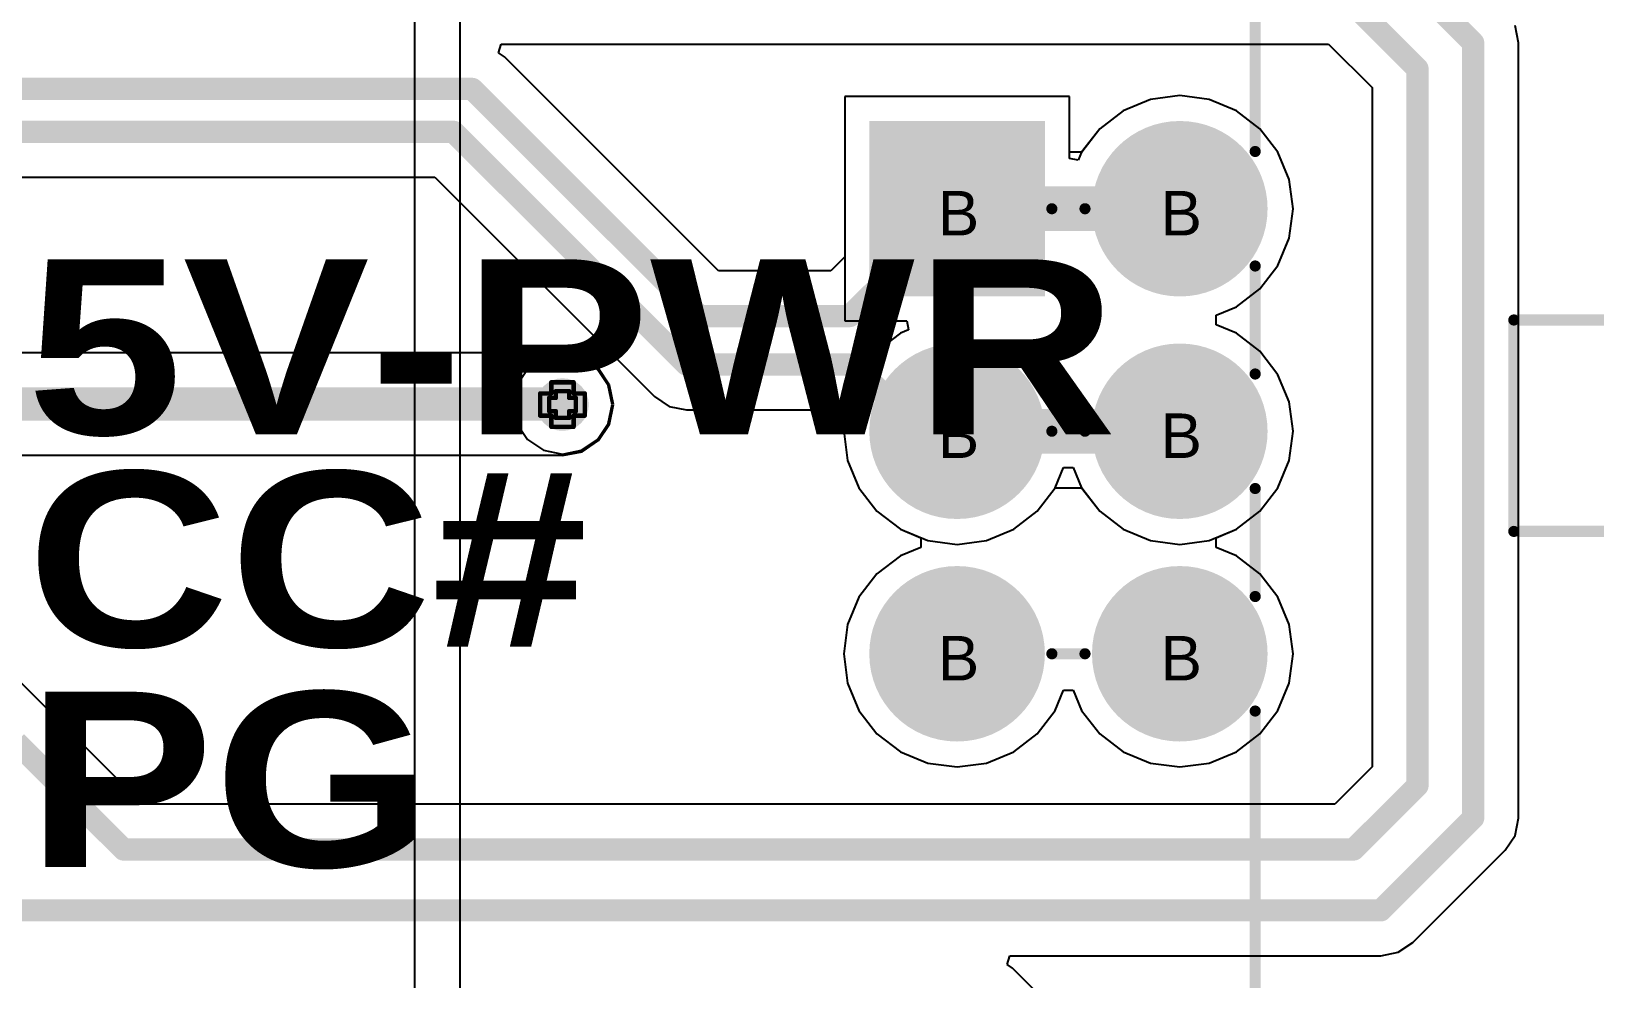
# Model space of a CAD drawing. Header units: inches. Extents: x 0 to 198, y 0 to 199.
# Drawn here: x 5.48 to 6.183, y 1.92 to 2.346 of the extents above; entities that cross this region are included whole.
import ezdxf

# ---------------------------------------------------------------- set-up
doc = ezdxf.new("R2010")
doc.units = ezdxf.units.IN
doc.header["$MEASUREMENT"] = 0
for name, color, linetype in [('Bottom Layer', 5, 'Continuous'), ('Bottom Solder', 6, 'Continuous'), ('Drill Drawing', 1, 'Continuous'), ('Layer 1', 16, 'Continuous'), ('Layer 2', 76, 'Continuous'), ('Multi-Layer', 9, 'Continuous'), ('Pad Holes', 156, 'Continuous'), ('Top Layer', 1, 'Continuous'), ('Top Overlay', 2, 'Continuous'), ('Top Solder', 216, 'Continuous'), ('Via Holes', 16, 'Continuous')]:
    doc.layers.add(name, color=color, linetype=linetype)
doc.styles.add('Arial', font='', dxfattribs={"height": 0.2})
doc.styles.add('Arial Black_Bold', font='', dxfattribs={"height": 0.2})
doc.styles.get('Arial').set_extended_font_data('Arial')
doc.styles.get('Arial Black_Bold').set_extended_font_data('Arial Black', bold=True)

# ---------------------------------------------------------------- blocks, each defined once
blk = doc.blocks.new('XDFH_0259_2_3P_230')
at = {"layer": 'Bottom Layer'}
h = blk.add_hatch(color=5, dxfattribs=at)
edge = h.paths.add_edge_path()
edge.add_arc((-0.1, 0.05), 0.03543, 0, 360)
h = blk.add_hatch(color=5, dxfattribs=at)
edge = h.paths.add_edge_path()
edge.add_arc((0, 0.05), 0.03543, 0, 360)
h = blk.add_hatch(color=5, dxfattribs=at)
edge = h.paths.add_edge_path()
edge.add_arc((0.1, 0.05), 0.03543, 0, 360)
blk.add_hatch(color=5, dxfattribs=at).paths.add_polyline_path([(-0.13543, -0.01457), (-0.06457, -0.01457), (-0.06457, -0.08543), (-0.13543, -0.08543)])
h = blk.add_hatch(color=5, dxfattribs=at)
edge = h.paths.add_edge_path()
edge.add_arc((0, -0.05), 0.03543, 0, 360)
h = blk.add_hatch(color=5, dxfattribs=at)
edge = h.paths.add_edge_path()
edge.add_arc((0.1, -0.05), 0.03543, 0, 360)
at = {"layer": 'Bottom Solder'}
h = blk.add_hatch(color=6, dxfattribs=at)
edge = h.paths.add_edge_path()
edge.add_arc((-0.1, 0.05), 0.03943, 0, 360)
h = blk.add_hatch(color=6, dxfattribs=at)
edge = h.paths.add_edge_path()
edge.add_arc((0, 0.05), 0.03943, 0, 360)
h = blk.add_hatch(color=6, dxfattribs=at)
edge = h.paths.add_edge_path()
edge.add_arc((0.1, 0.05), 0.03943, 0, 360)
blk.add_hatch(color=6, dxfattribs=at).paths.add_polyline_path([(-0.13943, -0.01057), (-0.06057, -0.01057), (-0.06057, -0.08943), (-0.13943, -0.08943)])
h = blk.add_hatch(color=6, dxfattribs=at)
edge = h.paths.add_edge_path()
edge.add_arc((0, -0.05), 0.03943, 0, 360)
h = blk.add_hatch(color=6, dxfattribs=at)
edge = h.paths.add_edge_path()
edge.add_arc((0.1, -0.05), 0.03943, 0, 360)
at = {"layer": 'Layer 1'}
h = blk.add_hatch(color=16, dxfattribs=at)
edge = h.paths.add_edge_path()
edge.add_arc((-0.1, 0.05), 0.03543, 0, 360)
h = blk.add_hatch(color=16, dxfattribs=at)
edge = h.paths.add_edge_path()
edge.add_arc((0, 0.05), 0.03543, 0, 360)
h = blk.add_hatch(color=16, dxfattribs=at)
edge = h.paths.add_edge_path()
edge.add_arc((0.1, 0.05), 0.03543, 0, 360)
blk.add_hatch(color=16, dxfattribs=at).paths.add_polyline_path([(-0.13543, -0.01457), (-0.06457, -0.01457), (-0.06457, -0.08543), (-0.13543, -0.08543)])
h = blk.add_hatch(color=16, dxfattribs=at)
edge = h.paths.add_edge_path()
edge.add_arc((0, -0.05), 0.03543, 0, 360)
h = blk.add_hatch(color=16, dxfattribs=at)
edge = h.paths.add_edge_path()
edge.add_arc((0.1, -0.05), 0.03543, 0, 360)
at = {"layer": 'Layer 2'}
h = blk.add_hatch(color=76, dxfattribs=at)
edge = h.paths.add_edge_path()
edge.add_arc((-0.1, 0.05), 0.03543, 0, 360)
h = blk.add_hatch(color=76, dxfattribs=at)
edge = h.paths.add_edge_path()
edge.add_arc((0, 0.05), 0.03543, 0, 360)
h = blk.add_hatch(color=76, dxfattribs=at)
edge = h.paths.add_edge_path()
edge.add_arc((0.1, 0.05), 0.03543, 0, 360)
blk.add_hatch(color=76, dxfattribs=at).paths.add_polyline_path([(-0.13543, -0.01457), (-0.06457, -0.01457), (-0.06457, -0.08543), (-0.13543, -0.08543)])
h = blk.add_hatch(color=76, dxfattribs=at)
edge = h.paths.add_edge_path()
edge.add_arc((0, -0.05), 0.03543, 0, 360)
h = blk.add_hatch(color=76, dxfattribs=at)
edge = h.paths.add_edge_path()
edge.add_arc((0.1, -0.05), 0.03543, 0, 360)
at = {"layer": 'Multi-Layer'}
h = blk.add_hatch(color=9, dxfattribs=at)
edge = h.paths.add_edge_path()
edge.add_arc((-0.1, 0.05), 0.03543, 0, 360)
h = blk.add_hatch(color=9, dxfattribs=at)
edge = h.paths.add_edge_path()
edge.add_arc((0, 0.05), 0.03543, 0, 360)
h = blk.add_hatch(color=9, dxfattribs=at)
edge = h.paths.add_edge_path()
edge.add_arc((0.1, 0.05), 0.03543, 0, 360)
blk.add_hatch(color=9, dxfattribs=at).paths.add_polyline_path([(-0.13543, -0.01457), (-0.06457, -0.01457), (-0.06457, -0.08543), (-0.13543, -0.08543)])
h = blk.add_hatch(color=9, dxfattribs=at)
edge = h.paths.add_edge_path()
edge.add_arc((0, -0.05), 0.03543, 0, 360)
h = blk.add_hatch(color=9, dxfattribs=at)
edge = h.paths.add_edge_path()
edge.add_arc((0.1, -0.05), 0.03543, 0, 360)
at = {"layer": 'Pad Holes'}
h = blk.add_hatch(color=7, dxfattribs=at)
edge = h.paths.add_edge_path()
edge.add_arc((-0.1, 0.05), 0.02165, 0, 360)
h = blk.add_hatch(color=7, dxfattribs=at)
edge = h.paths.add_edge_path()
edge.add_arc((0, 0.05), 0.02165, 0, 360)
h = blk.add_hatch(color=7, dxfattribs=at)
edge = h.paths.add_edge_path()
edge.add_arc((0.1, 0.05), 0.02165, 0, 360)
h = blk.add_hatch(color=7, dxfattribs=at)
edge = h.paths.add_edge_path()
edge.add_arc((-0.1, -0.05), 0.02165, 0, 360)
h = blk.add_hatch(color=7, dxfattribs=at)
edge = h.paths.add_edge_path()
edge.add_arc((0, -0.05), 0.02165, 0, 360)
h = blk.add_hatch(color=7, dxfattribs=at)
edge = h.paths.add_edge_path()
edge.add_arc((0.1, -0.05), 0.02165, 0, 360)
at = {"layer": 'Top Layer'}
h = blk.add_hatch(color=1, dxfattribs=at)
edge = h.paths.add_edge_path()
edge.add_arc((-0.1, 0.05), 0.03543, 0, 360)
h = blk.add_hatch(color=1, dxfattribs=at)
edge = h.paths.add_edge_path()
edge.add_arc((0, 0.05), 0.03543, 0, 360)
h = blk.add_hatch(color=1, dxfattribs=at)
edge = h.paths.add_edge_path()
edge.add_arc((0.1, 0.05), 0.03543, 0, 360)
blk.add_hatch(color=1, dxfattribs=at).paths.add_polyline_path([(-0.13543, -0.01457), (-0.06457, -0.01457), (-0.06457, -0.08543), (-0.13543, -0.08543)])
h = blk.add_hatch(color=1, dxfattribs=at)
edge = h.paths.add_edge_path()
edge.add_arc((0, -0.05), 0.03543, 0, 360)
h = blk.add_hatch(color=1, dxfattribs=at)
edge = h.paths.add_edge_path()
edge.add_arc((0.1, -0.05), 0.03543, 0, 360)
at = {"layer": 'Top Solder'}
h = blk.add_hatch(color=216, dxfattribs=at)
edge = h.paths.add_edge_path()
edge.add_arc((-0.1, 0.05), 0.03943, 0, 360)
h = blk.add_hatch(color=216, dxfattribs=at)
edge = h.paths.add_edge_path()
edge.add_arc((0, 0.05), 0.03943, 0, 360)
h = blk.add_hatch(color=216, dxfattribs=at)
edge = h.paths.add_edge_path()
edge.add_arc((0.1, 0.05), 0.03943, 0, 360)
blk.add_hatch(color=216, dxfattribs=at).paths.add_polyline_path([(-0.13943, -0.01057), (-0.06057, -0.01057), (-0.06057, -0.08943), (-0.13943, -0.08943)])
h = blk.add_hatch(color=216, dxfattribs=at)
edge = h.paths.add_edge_path()
edge.add_arc((0, -0.05), 0.03943, 0, 360)
h = blk.add_hatch(color=216, dxfattribs=at)
edge = h.paths.add_edge_path()
edge.add_arc((0.1, -0.05), 0.03943, 0, 360)
at = {"layer": 'Top Overlay'}
for p, q in [((-0.1, 0.375), (-0.12, 0.415)), ((-0.12, 0.415), (-0.08, 0.415)), ((-0.08, 0.415), (-0.1, 0.375)), ((-0.1, 0.375), (-0.1, 0.375))]:
    blk.add_line(p, q, dxfattribs=at)
for points in [[(0.3, 0.43031, 0.005, 0.005, 0), (-0.3, 0.43031, 0.005, 0.005, 0)], [(-0.3, 0.08386, 0.005, 0.005, 0), (-0.3, 0.43031, 0.005, 0.005, 0)], [(0.045, 0.43, 0.005, 0.005, 0), (-0.05, 0.43, 0.005, 0.005, 0)], [(-0.05, 0.2, 0.005, 0.005, 0), (-0.05, 0.43, 0.005, 0.005, 0)], [(0.045, 0.2, 0.005, 0.005, 0), (0.045, 0.43, 0.005, 0.005, 0)], [(0.30001, 0.08279, 0.005, 0.005, 0), (0.30001, 0.43031, 0.005, 0.005, 0)], [(0.045, 0.2, 0.005, 0.005, 0), (-0.05, 0.2, 0.005, 0.005, 0)], [(-0.12573, 0.08386, 0.005, 0.005, 0), (-0.3, 0.08386, 0.005, 0.005, 0)], [(-0.02573, 0.08386, 0.005, 0.005, 0), (-0.07427, 0.08386, 0.005, 0.005, 0)], [(0.07427, 0.08386, 0.005, 0.005, 0), (0.02573, 0.08386, 0.005, 0.005, 0)], [(0.30001, 0.08386, 0.005, 0.005, 0), (0.12573, 0.08386, 0.005, 0.005, 0)], [(-0.1, -0.00744, 0.005, 0.005, 0), (-0.1, 0.00744, 0.005, 0.005, 0)], [(0, -0.00744, 0.005, 0.005, 0), (0, 0.00744, 0.005, 0.005, 0)], [(0.1, -0.00744, 0.005, 0.005, 0), (0.1, 0.00744, 0.005, 0.005, 0)]]:
    blk.add_lwpolyline(points, format="xyseb", dxfattribs=at)
for points in [[(-0.30125, 0.43031, 0.0025, 0.0025, 1), (-0.29875, 0.43031, 0.0025, 0.0025, 1)], [(-0.30125, 0.43031, 0.0025, 0.0025, 1), (-0.29875, 0.43031, 0.0025, 0.0025, 1)], [(-0.05125, 0.43, 0.0025, 0.0025, 1), (-0.04875, 0.43, 0.0025, 0.0025, 1)], [(-0.05125, 0.43, 0.0025, 0.0025, 1), (-0.04875, 0.43, 0.0025, 0.0025, 1)], [(0.04375, 0.43, 0.0025, 0.0025, 1), (0.04625, 0.43, 0.0025, 0.0025, 1)], [(0.04375, 0.43, 0.0025, 0.0025, 1), (0.04625, 0.43, 0.0025, 0.0025, 1)], [(0.29875, 0.43031, 0.0025, 0.0025, 1), (0.30125, 0.43031, 0.0025, 0.0025, 1)], [(0.29876, 0.43031, 0.0025, 0.0025, 1), (0.30126, 0.43031, 0.0025, 0.0025, 1)], [(-0.05125, 0.2, 0.0025, 0.0025, 1), (-0.04875, 0.2, 0.0025, 0.0025, 1)], [(-0.05125, 0.2, 0.0025, 0.0025, 1), (-0.04875, 0.2, 0.0025, 0.0025, 1)], [(0.04375, 0.2, 0.0025, 0.0025, 1), (0.04625, 0.2, 0.0025, 0.0025, 1)], [(0.04375, 0.2, 0.0025, 0.0025, 1), (0.04625, 0.2, 0.0025, 0.0025, 1)], [(-0.30125, 0.08386, 0.0025, 0.0025, 1), (-0.29875, 0.08386, 0.0025, 0.0025, 1)], [(-0.30125, 0.08386, 0.0025, 0.0025, 1), (-0.29875, 0.08386, 0.0025, 0.0025, 1)], [(-0.12698, 0.08386, 0.0025, 0.0025, 1), (-0.12448, 0.08386, 0.0025, 0.0025, 1)], [(-0.07552, 0.08386, 0.0025, 0.0025, 1), (-0.07302, 0.08386, 0.0025, 0.0025, 1)], [(-0.02698, 0.08386, 0.0025, 0.0025, 1), (-0.02448, 0.08386, 0.0025, 0.0025, 1)], [(0.02448, 0.08386, 0.0025, 0.0025, 1), (0.02698, 0.08386, 0.0025, 0.0025, 1)], [(0.07302, 0.08386, 0.0025, 0.0025, 1), (0.07552, 0.08386, 0.0025, 0.0025, 1)], [(0.12448, 0.08386, 0.0025, 0.0025, 1), (0.12698, 0.08386, 0.0025, 0.0025, 1)], [(0.29876, 0.08386, 0.0025, 0.0025, 1), (0.30126, 0.08386, 0.0025, 0.0025, 1)], [(0.29876, 0.08279, 0.0025, 0.0025, 1), (0.30126, 0.08279, 0.0025, 0.0025, 1)], [(-0.10125, 0.00744, 0.0025, 0.0025, 1), (-0.09875, 0.00744, 0.0025, 0.0025, 1)], [(-0.00125, 0.00744, 0.0025, 0.0025, 1), (0.00125, 0.00744, 0.0025, 0.0025, 1)], [(0.09875, 0.00744, 0.0025, 0.0025, 1), (0.10125, 0.00744, 0.0025, 0.0025, 1)], [(-0.10125, -0.00744, 0.0025, 0.0025, 1), (-0.09875, -0.00744, 0.0025, 0.0025, 1)], [(-0.00125, -0.00744, 0.0025, 0.0025, 1), (0.00125, -0.00744, 0.0025, 0.0025, 1)], [(0.09875, -0.00744, 0.0025, 0.0025, 1), (0.10125, -0.00744, 0.0025, 0.0025, 1)]]:
    blk.add_lwpolyline(points, format="xyseb", close=True, dxfattribs=at)

msp = doc.modelspace()

# ---------------------------------------------------------------- hatches: boundary and pattern name
at = {"layer": 'Bottom Layer'}
h = msp.add_hatch(color=5, dxfattribs=at)
edge = h.paths.add_edge_path()
edge.add_arc((5.719, 2.178), 0.01181, 0, 360)
at = {"layer": 'Layer 1'}
h = msp.add_hatch(color=16, dxfattribs=at)
edge = h.paths.add_edge_path()
edge.add_arc((5.719, 2.178), 0.01181, 0, 360)
at = {"layer": 'Layer 2'}
h = msp.add_hatch(color=76, dxfattribs=at)
edge = h.paths.add_edge_path()
edge.add_arc((5.719, 2.178), 0.01181, 0, 360)
at = {"layer": 'Top Layer'}
h = msp.add_hatch(color=1, dxfattribs=at)
edge = h.paths.add_edge_path()
edge.add_arc((5.719, 2.178), 0.01181, 0, 360)
at = {"layer": 'Via Holes'}
h = msp.add_hatch(color=7, dxfattribs=at)
edge = h.paths.add_edge_path()
edge.add_arc((5.719, 2.178), 0.00591, 0, 360)

# ---------------------------------------------------------------- linework, layer by layer
at = {"layer": 'Bottom Layer'}
for p, q in [((5.99619, 2.31687), (5.98302, 2.31513)), ((6.00935, 2.31513), (5.99619, 2.31687)), ((5.94662, 2.31643), (5.84575, 2.31643)), ((5.84575, 2.31643), (5.84575, 2.21556)), ((5.94662, 2.29149), (5.94662, 2.31643)), ((5.97075, 2.31005), (5.96022, 2.30197)), ((5.98302, 2.31513), (5.97075, 2.31005)), ((6.02162, 2.31005), (6.00935, 2.31513)), ((6.03215, 2.30197), (6.02162, 2.31005)), ((5.96022, 2.30197), (5.95218, 2.29149)), ((6.04024, 2.29143), (6.03215, 2.30197)), ((5.95218, 2.29149), (5.94662, 2.29149)), ((6.04532, 2.27916), (6.04024, 2.29143)), ((6.04705, 2.266), (6.04532, 2.27916)), ((6.04532, 2.25283), (6.04705, 2.266)), ((6.04024, 2.24056), (6.04532, 2.25283)), ((6.03215, 2.23003), (6.04024, 2.24056)), ((6.02162, 2.22194), (6.03215, 2.23003)), ((6.01249, 2.21816), (6.02162, 2.22194)), ((5.84575, 2.21556), (5.87361, 2.21556)), ((5.87441, 2.21156), (5.87075, 2.21005)), ((5.87361, 2.21556), (5.87441, 2.21156)), ((6.01249, 2.21383), (6.01249, 2.21816)), ((6.02162, 2.21005), (6.01249, 2.21383)), ((5.87075, 2.21005), (5.86022, 2.20197)), ((6.03215, 2.20197), (6.02162, 2.21005)), ((5.71875, 2.20119), (5.1826, 2.20119)), ((5.72753, 2.19944), (5.71875, 2.20119)), ((5.73497, 2.19447), (5.72753, 2.19944)), ((5.86022, 2.20197), (5.85213, 2.19143)), ((6.04024, 2.19143), (6.03215, 2.20197)), ((5.73522, 2.19422), (5.73497, 2.19447)), ((5.74019, 2.18678), (5.73522, 2.19422)), ((5.85213, 2.19143), (5.84705, 2.17916)), ((6.04532, 2.17916), (6.04024, 2.19143)), ((5.74194, 2.178), (5.74019, 2.18678)), ((5.74019, 2.16922), (5.74194, 2.178)), ((5.84705, 2.17916), (5.84532, 2.166)), ((6.04705, 2.166), (6.04532, 2.17916)), ((5.73522, 2.16178), (5.74019, 2.16922)), ((5.84532, 2.166), (5.84705, 2.15283)), ((6.04532, 2.15283), (6.04705, 2.166)), ((5.1826, 2.15531), (5.71774, 2.15531)), ((5.71774, 2.15531), (5.719, 2.15506)), ((5.719, 2.15506), (5.72778, 2.15681)), ((5.72778, 2.15681), (5.73522, 2.16178)), ((5.84705, 2.15283), (5.85213, 2.14056)), ((6.04024, 2.14056), (6.04532, 2.15283)), ((5.85213, 2.14056), (5.86022, 2.13003)), ((5.93215, 2.13003), (5.9402, 2.14051)), ((5.9402, 2.14051), (5.95218, 2.14051)), ((5.95218, 2.14051), (5.96022, 2.13003)), ((6.03215, 2.13003), (6.04024, 2.14056)), ((5.86022, 2.13003), (5.87075, 2.12194)), ((5.92162, 2.12194), (5.93215, 2.13003)), ((5.96022, 2.13003), (5.97075, 2.12194)), ((6.02162, 2.12194), (6.03215, 2.13003)), ((5.87075, 2.12194), (5.88302, 2.11686)), ((5.90935, 2.11686), (5.92162, 2.12194)), ((5.97075, 2.12194), (5.98302, 2.11686)), ((6.00935, 2.11686), (6.02162, 2.12194)), ((5.88302, 2.11686), (5.89619, 2.11513)), ((5.89619, 2.11513), (5.90935, 2.11686)), ((5.98302, 2.11686), (5.99619, 2.11513)), ((5.99619, 2.11513), (6.00935, 2.11686))]:
    msp.add_line(p, q, dxfattribs=at)
for points in [[(5.89619, 2.266, 0.02, 0.02, 0), (5.99619, 2.266, 0.02, 0.02, 0)], [(4.95535, 2.17825, 0.015, 0.015, 0), (5.71875, 2.17825, 0.015, 0.015, 0)], [(5.71875, 2.17825, 0.015, 0.015, 0), (5.719, 2.178, 0.015, 0.015, 0)], [(5.89619, 2.166, 0.02, 0.02, 0), (5.99619, 2.166, 0.02, 0.02, 0)]]:
    msp.add_lwpolyline(points, format="xyseb", dxfattribs=at)
for points in [[(5.89119, 2.266, 0.01, 0.01, 1), (5.90119, 2.266, 0.01, 0.01, 1)], [(5.99119, 2.266, 0.01, 0.01, 1), (6.00119, 2.266, 0.01, 0.01, 1)], [(5.715, 2.17825, 0.0075, 0.0075, 1), (5.7225, 2.17825, 0.0075, 0.0075, 1)], [(5.715, 2.17825, 0.0075, 0.0075, 1), (5.7225, 2.17825, 0.0075, 0.0075, 1)], [(5.71525, 2.178, 0.0075, 0.0075, 1), (5.72275, 2.178, 0.0075, 0.0075, 1)], [(5.89119, 2.166, 0.01, 0.01, 1), (5.90119, 2.166, 0.01, 0.01, 1)], [(5.99119, 2.166, 0.01, 0.01, 1), (6.00119, 2.166, 0.01, 0.01, 1)]]:
    msp.add_lwpolyline(points, format="xyseb", close=True, dxfattribs=at)
at = {"layer": 'Drill Drawing'}
for points in [[(5.709, 2.173, 0.002, 0.002, 0), (5.709, 2.183, 0.002, 0.002, 0)], [(5.709, 2.183, 0.002, 0.002, 0), (5.714, 2.183, 0.002, 0.002, 0)], [(5.714, 2.183, 0.002, 0.002, 0), (5.714, 2.188, 0.002, 0.002, 0)], [(5.714, 2.188, 0.002, 0.002, 0), (5.724, 2.188, 0.002, 0.002, 0)], [(5.716, 2.181, 0.002, 0.002, 0), (5.716, 2.184, 0.002, 0.002, 0)], [(5.716, 2.184, 0.002, 0.002, 0), (5.722, 2.184, 0.002, 0.002, 0)], [(5.722, 2.181, 0.002, 0.002, 0), (5.722, 2.184, 0.002, 0.002, 0)], [(5.724, 2.183, 0.002, 0.002, 0), (5.724, 2.188, 0.002, 0.002, 0)], [(5.724, 2.183, 0.002, 0.002, 0), (5.729, 2.183, 0.002, 0.002, 0)], [(5.729, 2.173, 0.002, 0.002, 0), (5.729, 2.183, 0.002, 0.002, 0)], [(5.713, 2.175, 0.002, 0.002, 0), (5.713, 2.181, 0.002, 0.002, 0)], [(5.713, 2.181, 0.002, 0.002, 0), (5.716, 2.181, 0.002, 0.002, 0)], [(5.722, 2.181, 0.002, 0.002, 0), (5.725, 2.181, 0.002, 0.002, 0)], [(5.725, 2.175, 0.002, 0.002, 0), (5.725, 2.181, 0.002, 0.002, 0)], [(5.709, 2.173, 0.002, 0.002, 0), (5.714, 2.173, 0.002, 0.002, 0)], [(5.713, 2.175, 0.002, 0.002, 0), (5.716, 2.175, 0.002, 0.002, 0)], [(5.714, 2.168, 0.002, 0.002, 0), (5.714, 2.173, 0.002, 0.002, 0)], [(5.716, 2.172, 0.002, 0.002, 0), (5.716, 2.175, 0.002, 0.002, 0)], [(5.716, 2.172, 0.002, 0.002, 0), (5.722, 2.172, 0.002, 0.002, 0)], [(5.722, 2.175, 0.002, 0.002, 0), (5.725, 2.175, 0.002, 0.002, 0)], [(5.722, 2.172, 0.002, 0.002, 0), (5.722, 2.175, 0.002, 0.002, 0)], [(5.724, 2.173, 0.002, 0.002, 0), (5.729, 2.173, 0.002, 0.002, 0)], [(5.724, 2.168, 0.002, 0.002, 0), (5.724, 2.173, 0.002, 0.002, 0)], [(5.714, 2.168, 0.002, 0.002, 0), (5.724, 2.168, 0.002, 0.002, 0)]]:
    msp.add_lwpolyline(points, format="xyseb", dxfattribs=at)
for points in [[(5.7085, 2.183, 0.001, 0.001, 1), (5.7095, 2.183, 0.001, 0.001, 1)], [(5.7085, 2.183, 0.001, 0.001, 1), (5.7095, 2.183, 0.001, 0.001, 1)], [(5.7135, 2.188, 0.001, 0.001, 1), (5.7145, 2.188, 0.001, 0.001, 1)], [(5.7135, 2.188, 0.001, 0.001, 1), (5.7145, 2.188, 0.001, 0.001, 1)], [(5.7135, 2.183, 0.001, 0.001, 1), (5.7145, 2.183, 0.001, 0.001, 1)], [(5.7135, 2.183, 0.001, 0.001, 1), (5.7145, 2.183, 0.001, 0.001, 1)], [(5.7155, 2.184, 0.001, 0.001, 1), (5.7165, 2.184, 0.001, 0.001, 1)], [(5.7155, 2.184, 0.001, 0.001, 1), (5.7165, 2.184, 0.001, 0.001, 1)], [(5.7215, 2.184, 0.001, 0.001, 1), (5.7225, 2.184, 0.001, 0.001, 1)], [(5.7215, 2.184, 0.001, 0.001, 1), (5.7225, 2.184, 0.001, 0.001, 1)], [(5.7235, 2.188, 0.001, 0.001, 1), (5.7245, 2.188, 0.001, 0.001, 1)], [(5.7235, 2.188, 0.001, 0.001, 1), (5.7245, 2.188, 0.001, 0.001, 1)], [(5.7235, 2.183, 0.001, 0.001, 1), (5.7245, 2.183, 0.001, 0.001, 1)], [(5.7235, 2.183, 0.001, 0.001, 1), (5.7245, 2.183, 0.001, 0.001, 1)], [(5.7285, 2.183, 0.001, 0.001, 1), (5.7295, 2.183, 0.001, 0.001, 1)], [(5.7285, 2.183, 0.001, 0.001, 1), (5.7295, 2.183, 0.001, 0.001, 1)], [(5.7125, 2.181, 0.001, 0.001, 1), (5.7135, 2.181, 0.001, 0.001, 1)], [(5.7125, 2.181, 0.001, 0.001, 1), (5.7135, 2.181, 0.001, 0.001, 1)], [(5.7155, 2.181, 0.001, 0.001, 1), (5.7165, 2.181, 0.001, 0.001, 1)], [(5.7155, 2.181, 0.001, 0.001, 1), (5.7165, 2.181, 0.001, 0.001, 1)], [(5.7215, 2.181, 0.001, 0.001, 1), (5.7225, 2.181, 0.001, 0.001, 1)], [(5.7215, 2.181, 0.001, 0.001, 1), (5.7225, 2.181, 0.001, 0.001, 1)], [(5.7245, 2.181, 0.001, 0.001, 1), (5.7255, 2.181, 0.001, 0.001, 1)], [(5.7245, 2.181, 0.001, 0.001, 1), (5.7255, 2.181, 0.001, 0.001, 1)], [(5.7085, 2.173, 0.001, 0.001, 1), (5.7095, 2.173, 0.001, 0.001, 1)], [(5.7085, 2.173, 0.001, 0.001, 1), (5.7095, 2.173, 0.001, 0.001, 1)], [(5.7125, 2.175, 0.001, 0.001, 1), (5.7135, 2.175, 0.001, 0.001, 1)], [(5.7125, 2.175, 0.001, 0.001, 1), (5.7135, 2.175, 0.001, 0.001, 1)], [(5.7135, 2.173, 0.001, 0.001, 1), (5.7145, 2.173, 0.001, 0.001, 1)], [(5.7135, 2.173, 0.001, 0.001, 1), (5.7145, 2.173, 0.001, 0.001, 1)], [(5.7155, 2.175, 0.001, 0.001, 1), (5.7165, 2.175, 0.001, 0.001, 1)], [(5.7155, 2.175, 0.001, 0.001, 1), (5.7165, 2.175, 0.001, 0.001, 1)], [(5.7155, 2.172, 0.001, 0.001, 1), (5.7165, 2.172, 0.001, 0.001, 1)], [(5.7155, 2.172, 0.001, 0.001, 1), (5.7165, 2.172, 0.001, 0.001, 1)], [(5.7215, 2.175, 0.001, 0.001, 1), (5.7225, 2.175, 0.001, 0.001, 1)], [(5.7215, 2.175, 0.001, 0.001, 1), (5.7225, 2.175, 0.001, 0.001, 1)], [(5.7215, 2.172, 0.001, 0.001, 1), (5.7225, 2.172, 0.001, 0.001, 1)], [(5.7215, 2.172, 0.001, 0.001, 1), (5.7225, 2.172, 0.001, 0.001, 1)], [(5.7235, 2.173, 0.001, 0.001, 1), (5.7245, 2.173, 0.001, 0.001, 1)], [(5.7235, 2.173, 0.001, 0.001, 1), (5.7245, 2.173, 0.001, 0.001, 1)], [(5.7245, 2.175, 0.001, 0.001, 1), (5.7255, 2.175, 0.001, 0.001, 1)], [(5.7245, 2.175, 0.001, 0.001, 1), (5.7255, 2.175, 0.001, 0.001, 1)], [(5.7285, 2.173, 0.001, 0.001, 1), (5.7295, 2.173, 0.001, 0.001, 1)], [(5.7285, 2.173, 0.001, 0.001, 1), (5.7295, 2.173, 0.001, 0.001, 1)], [(5.7135, 2.168, 0.001, 0.001, 1), (5.7145, 2.168, 0.001, 0.001, 1)], [(5.7135, 2.168, 0.001, 0.001, 1), (5.7145, 2.168, 0.001, 0.001, 1)], [(5.7235, 2.168, 0.001, 0.001, 1), (5.7245, 2.168, 0.001, 0.001, 1)], [(5.7235, 2.168, 0.001, 0.001, 1), (5.7245, 2.168, 0.001, 0.001, 1)]]:
    msp.add_lwpolyline(points, format="xyseb", close=True, dxfattribs=at)
at = {"layer": 'Layer 1'}
for p, q in [((5.99619, 2.31687), (5.98302, 2.31513)), ((6.00935, 2.31513), (5.99619, 2.31687)), ((5.94662, 2.31643), (5.84575, 2.31643)), ((5.84575, 2.31643), (5.84575, 2.21556)), ((5.94662, 2.28857), (5.94662, 2.31643)), ((5.97075, 2.31005), (5.96022, 2.30197)), ((5.98302, 2.31513), (5.97075, 2.31005)), ((6.02162, 2.31005), (6.00935, 2.31513)), ((6.03215, 2.30197), (6.02162, 2.31005)), ((5.96022, 2.30197), (5.95213, 2.29143)), ((6.04024, 2.29143), (6.03215, 2.30197)), ((5.95213, 2.29143), (5.95062, 2.28778)), ((6.04532, 2.27916), (6.04024, 2.29143)), ((5.95062, 2.28778), (5.94662, 2.28857)), ((6.04705, 2.266), (6.04532, 2.27916)), ((6.04532, 2.25283), (6.04705, 2.266)), ((6.04024, 2.24056), (6.04532, 2.25283)), ((6.03215, 2.23003), (6.04024, 2.24056)), ((6.02162, 2.22194), (6.03215, 2.23003)), ((6.01249, 2.21816), (6.02162, 2.22194)), ((5.84575, 2.21556), (5.87361, 2.21556)), ((5.87441, 2.21156), (5.87075, 2.21005)), ((5.87361, 2.21556), (5.87441, 2.21156)), ((6.01249, 2.21383), (6.01249, 2.21816)), ((6.02162, 2.21005), (6.01249, 2.21383)), ((5.87075, 2.21005), (5.86022, 2.20197)), ((6.03215, 2.20197), (6.02162, 2.21005)), ((5.71049, 2.19855), (5.70328, 2.19372)), ((5.719, 2.20024), (5.71049, 2.19855)), ((5.72751, 2.19855), (5.719, 2.20024)), ((5.73472, 2.19372), (5.72751, 2.19855)), ((5.86022, 2.20197), (5.85213, 2.19143)), ((6.04024, 2.19143), (6.03215, 2.20197)), ((5.70328, 2.19372), (5.69845, 2.18651)), ((5.73955, 2.18651), (5.73472, 2.19372)), ((5.85213, 2.19143), (5.84705, 2.17916)), ((6.04532, 2.17916), (6.04024, 2.19143)), ((5.69845, 2.18651), (5.69676, 2.178)), ((5.74124, 2.178), (5.73955, 2.18651)), ((5.69676, 2.178), (5.69845, 2.16949)), ((5.73955, 2.16949), (5.74124, 2.178)), ((5.84705, 2.17916), (5.84532, 2.166)), ((6.04705, 2.166), (6.04532, 2.17916)), ((5.69845, 2.16949), (5.70328, 2.16228)), ((5.73472, 2.16228), (5.73955, 2.16949)), ((5.84532, 2.166), (5.84705, 2.15283)), ((6.04532, 2.15283), (6.04705, 2.166)), ((5.70328, 2.16228), (5.71049, 2.15745)), ((5.71049, 2.15745), (5.719, 2.15576)), ((5.719, 2.15576), (5.72751, 2.15745)), ((5.72751, 2.15745), (5.73472, 2.16228)), ((5.84705, 2.15283), (5.85213, 2.14056)), ((5.94024, 2.14056), (5.94402, 2.14969)), ((5.94402, 2.14969), (5.94835, 2.14969)), ((5.94835, 2.14969), (5.95213, 2.14056)), ((6.04024, 2.14056), (6.04532, 2.15283)), ((5.85213, 2.14056), (5.86022, 2.13003)), ((5.93215, 2.13003), (5.94024, 2.14056)), ((5.95213, 2.14056), (5.96022, 2.13003)), ((6.03215, 2.13003), (6.04024, 2.14056)), ((5.86022, 2.13003), (5.87075, 2.12194)), ((5.92162, 2.12194), (5.93215, 2.13003)), ((5.96022, 2.13003), (5.97075, 2.12194)), ((6.02162, 2.12194), (6.03215, 2.13003)), ((5.87075, 2.12194), (5.88302, 2.11686)), ((5.90935, 2.11686), (5.92162, 2.12194)), ((5.97075, 2.12194), (5.98302, 2.11686)), ((6.00935, 2.11686), (6.02162, 2.12194)), ((5.88302, 2.11686), (5.89619, 2.11513)), ((5.89619, 2.11513), (5.90935, 2.11686)), ((5.98302, 2.11686), (5.99619, 2.11513)), ((5.99619, 2.11513), (6.00935, 2.11686))]:
    msp.add_line(p, q, dxfattribs=at)
at = {"layer": 'Layer 2'}
for p, q in [((5.65263, 3.06894), (5.65263, 1.25263)), ((5.67302, 1.31737), (5.67302, 3.06894)), ((5.99619, 2.31687), (5.98302, 2.31513)), ((6.00935, 2.31513), (5.99619, 2.31687)), ((5.94662, 2.31643), (5.84575, 2.31643)), ((5.84575, 2.31643), (5.84575, 2.21556)), ((5.94662, 2.28857), (5.94662, 2.31643)), ((5.97075, 2.31005), (5.96022, 2.30197)), ((5.98302, 2.31513), (5.97075, 2.31005)), ((6.02162, 2.31005), (6.00935, 2.31513)), ((6.03215, 2.30197), (6.02162, 2.31005)), ((5.96022, 2.30197), (5.95213, 2.29143)), ((6.04024, 2.29143), (6.03215, 2.30197)), ((5.95213, 2.29143), (5.95062, 2.28778)), ((6.04532, 2.27916), (6.04024, 2.29143)), ((5.95062, 2.28778), (5.94662, 2.28857)), ((6.04705, 2.266), (6.04532, 2.27916)), ((6.04532, 2.25283), (6.04705, 2.266)), ((6.04024, 2.24056), (6.04532, 2.25283)), ((6.03215, 2.23003), (6.04024, 2.24056)), ((6.02162, 2.22194), (6.03215, 2.23003)), ((6.01249, 2.21816), (6.02162, 2.22194)), ((5.84575, 2.21556), (5.87361, 2.21556)), ((5.87441, 2.21156), (5.87075, 2.21005)), ((5.87361, 2.21556), (5.87441, 2.21156)), ((6.01249, 2.21383), (6.01249, 2.21816)), ((6.02162, 2.21005), (6.01249, 2.21383)), ((5.87075, 2.21005), (5.86022, 2.20197)), ((6.03215, 2.20197), (6.02162, 2.21005)), ((5.86022, 2.20197), (5.85213, 2.19143)), ((6.04024, 2.19143), (6.03215, 2.20197)), ((5.85213, 2.19143), (5.84705, 2.17916)), ((6.04532, 2.17916), (6.04024, 2.19143)), ((5.84705, 2.17916), (5.84532, 2.166)), ((6.04705, 2.166), (6.04532, 2.17916)), ((5.84532, 2.166), (5.84705, 2.15283)), ((6.04532, 2.15283), (6.04705, 2.166)), ((5.84705, 2.15283), (5.85213, 2.14056)), ((6.04024, 2.14056), (6.04532, 2.15283)), ((5.85213, 2.14056), (5.86022, 2.13003)), ((6.03215, 2.13003), (6.04024, 2.14056)), ((5.86022, 2.13003), (5.87075, 2.12194)), ((6.02162, 2.12194), (6.03215, 2.13003)), ((5.87075, 2.12194), (5.87988, 2.11816)), ((6.01249, 2.11816), (6.02162, 2.12194)), ((5.87988, 2.11383), (5.87075, 2.11005)), ((5.87988, 2.11816), (5.87988, 2.11383)), ((6.01249, 2.11383), (6.01249, 2.11816)), ((6.02162, 2.11005), (6.01249, 2.11383)), ((5.87075, 2.11005), (5.86022, 2.10197)), ((6.03215, 2.10197), (6.02162, 2.11005)), ((5.86022, 2.10197), (5.85213, 2.09143)), ((6.04024, 2.09143), (6.03215, 2.10197)), ((5.85213, 2.09143), (5.84705, 2.07916)), ((6.04532, 2.07916), (6.04024, 2.09143)), ((5.84705, 2.07916), (5.84532, 2.066)), ((6.04705, 2.066), (6.04532, 2.07916)), ((5.84532, 2.066), (5.84705, 2.05283)), ((6.04532, 2.05283), (6.04705, 2.066)), ((5.84705, 2.05283), (5.85213, 2.04056)), ((6.04024, 2.04056), (6.04532, 2.05283)), ((5.94024, 2.04056), (5.94402, 2.04969)), ((5.94402, 2.04969), (5.94835, 2.04969)), ((5.94835, 2.04969), (5.95213, 2.04056)), ((5.85213, 2.04056), (5.86022, 2.03003)), ((5.93215, 2.03003), (5.94024, 2.04056)), ((5.95213, 2.04056), (5.96022, 2.03003)), ((6.03215, 2.03003), (6.04024, 2.04056)), ((5.86022, 2.03003), (5.87075, 2.02194)), ((5.92162, 2.02194), (5.93215, 2.03003)), ((5.96022, 2.03003), (5.97075, 2.02194)), ((6.02162, 2.02194), (6.03215, 2.03003)), ((5.87075, 2.02194), (5.88302, 2.01686)), ((5.90935, 2.01686), (5.92162, 2.02194)), ((5.97075, 2.02194), (5.98302, 2.01686)), ((6.00935, 2.01686), (6.02162, 2.02194)), ((5.88302, 2.01686), (5.89619, 2.01513)), ((5.89619, 2.01513), (5.90935, 2.01686)), ((5.98302, 2.01686), (5.99619, 2.01513)), ((5.99619, 2.01513), (6.00935, 2.01686))]:
    msp.add_line(p, q, dxfattribs=at)
at = {"layer": 'Top Layer'}
for p, q in [((6.14831, 2.34055), (6.14676, 2.34835)), ((5.69028, 2.336), (5.69149, 2.34)), ((5.69149, 2.34), (6.06301, 2.34)), ((6.06301, 2.34), (6.08252, 2.32049)), ((6.14831, 1.99218), (6.14831, 2.34055)), ((5.6929, 2.33426), (5.69028, 2.336)), ((5.789, 2.23815), (5.6929, 2.33426)), ((5.99619, 2.31687), (5.98302, 2.31513)), ((6.00935, 2.31513), (5.99619, 2.31687)), ((6.08252, 2.32049), (6.08252, 2.01518)), ((5.94662, 2.31643), (5.84575, 2.31643)), ((5.84575, 2.31643), (5.84575, 2.2444)), ((5.94662, 2.28857), (5.94662, 2.31643)), ((5.97075, 2.31005), (5.96022, 2.30197)), ((5.98302, 2.31513), (5.97075, 2.31005)), ((6.02162, 2.31005), (6.00935, 2.31513)), ((6.03215, 2.30197), (6.02162, 2.31005)), ((5.96022, 2.30197), (5.95213, 2.29143)), ((6.04024, 2.29143), (6.03215, 2.30197)), ((5.95213, 2.29143), (5.95062, 2.28778)), ((6.04532, 2.27916), (6.04024, 2.29143)), ((5.95062, 2.28778), (5.94662, 2.28857)), ((5.43251, 2.28016), (5.66165, 2.28016)), ((5.66165, 2.28016), (5.76025, 2.18156)), ((6.04705, 2.266), (6.04532, 2.27916)), ((6.04532, 2.25283), (6.04705, 2.266)), ((6.04024, 2.24056), (6.04532, 2.25283)), ((5.84575, 2.2444), (5.8395, 2.23815)), ((6.03215, 2.23003), (6.04024, 2.24056)), ((5.8395, 2.23815), (5.789, 2.23815)), ((6.02162, 2.22194), (6.03215, 2.23003)), ((6.01249, 2.21816), (6.02162, 2.22194)), ((6.01249, 2.21383), (6.01249, 2.21816)), ((6.02162, 2.21005), (6.01249, 2.21383)), ((6.03215, 2.20197), (6.02162, 2.21005)), ((5.71049, 2.19855), (5.70328, 2.19372)), ((5.719, 2.20024), (5.71049, 2.19855)), ((5.72751, 2.19855), (5.719, 2.20024)), ((5.73472, 2.19372), (5.72751, 2.19855)), ((6.04024, 2.19143), (6.03215, 2.20197)), ((5.70328, 2.19372), (5.69845, 2.18651)), ((5.73955, 2.18651), (5.73472, 2.19372)), ((6.04532, 2.17916), (6.04024, 2.19143)), ((5.69845, 2.18651), (5.69676, 2.178)), ((5.74124, 2.178), (5.73955, 2.18651)), ((5.69676, 2.178), (5.69845, 2.16949)), ((5.73955, 2.16949), (5.74124, 2.178)), ((5.76025, 2.18156), (5.76686, 2.17713)), ((5.76686, 2.17713), (5.77467, 2.17558)), ((6.04705, 2.166), (6.04532, 2.17916)), ((5.69845, 2.16949), (5.70328, 2.16228)), ((5.73472, 2.16228), (5.73955, 2.16949)), ((5.77467, 2.17558), (5.84129, 2.17558)), ((5.84129, 2.17558), (5.84596, 2.17091)), ((5.84596, 2.17091), (5.84532, 2.166)), ((5.84532, 2.166), (5.84705, 2.15283)), ((6.04532, 2.15283), (6.04705, 2.166)), ((5.70328, 2.16228), (5.71049, 2.15745)), ((5.71049, 2.15745), (5.719, 2.15576)), ((5.719, 2.15576), (5.72751, 2.15745)), ((5.72751, 2.15745), (5.73472, 2.16228)), ((5.84705, 2.15283), (5.85213, 2.14056)), ((5.94024, 2.14056), (5.94402, 2.14969)), ((5.94402, 2.14969), (5.94835, 2.14969)), ((5.94835, 2.14969), (5.95213, 2.14056)), ((6.04024, 2.14056), (6.04532, 2.15283)), ((5.85213, 2.14056), (5.86022, 2.13003)), ((5.93215, 2.13003), (5.94024, 2.14056)), ((5.95213, 2.14056), (5.96022, 2.13003)), ((6.03215, 2.13003), (6.04024, 2.14056)), ((5.86022, 2.13003), (5.87075, 2.12194)), ((5.92162, 2.12194), (5.93215, 2.13003)), ((5.96022, 2.13003), (5.97075, 2.12194)), ((6.02162, 2.12194), (6.03215, 2.13003)), ((5.87075, 2.12194), (5.88302, 2.11686)), ((5.90935, 2.11686), (5.92162, 2.12194)), ((5.97075, 2.12194), (5.98302, 2.11686)), ((6.00935, 2.11686), (6.02162, 2.12194)), ((5.88302, 2.11686), (5.89619, 2.11513)), ((5.89619, 2.11513), (5.90935, 2.11686)), ((5.98302, 2.11686), (5.99619, 2.11513)), ((5.99619, 2.11513), (6.00935, 2.11686)), ((5.48806, 2.04075), (5.455, 2.0738)), ((5.53037, 1.99844), (5.48806, 2.04075)), ((5.48806, 2.04075), (5.48806, 2.04075)), ((6.08252, 2.01518), (6.06578, 1.99844)), ((6.06578, 1.99844), (5.53037, 1.99844)), ((6.14676, 1.98438), (6.14831, 1.99218)), ((6.14234, 1.97776), (6.14676, 1.98438)), ((6.10087, 1.93629), (6.14234, 1.97776)), ((6.08645, 1.93032), (6.09425, 1.93187)), ((6.09425, 1.93187), (6.10087, 1.93629)), ((5.91868, 1.92632), (5.91989, 1.93032)), ((5.92115, 1.92467), (5.91868, 1.92632)), ((5.91989, 1.93032), (6.08645, 1.93032)), ((5.94795, 1.89787), (5.92115, 1.92467))]:
    msp.add_line(p, q, dxfattribs=at)
for points in [[(6.08406, 2.3844, 0.01, 0.01, 0), (6.12792, 2.34055, 0.01, 0.01, 0)], [(6.07145, 2.3604, 0.01, 0.01, 0), (6.10291, 2.32893, 0.01, 0.01, 0)], [(6.12792, 1.99218, 0.01, 0.01, 0), (6.12792, 2.34055, 0.01, 0.01, 0)], [(6.10291, 2.00673, 0.01, 0.01, 0), (6.10291, 2.32893, 0.01, 0.01, 0)], [(4.98903, 2.31984, 0.01, 0.01, 0), (5.67848, 2.31984, 0.01, 0.01, 0)], [(5.67848, 2.31984, 0.01, 0.01, 0), (5.78055, 2.21776, 0.01, 0.01, 0)], [(5.00025, 2.30055, 0.01, 0.01, 0), (5.67009, 2.30055, 0.01, 0.01, 0)], [(5.67009, 2.30055, 0.01, 0.01, 0), (5.77467, 2.19597, 0.01, 0.01, 0)], [(5.84795, 2.21776, 0.01, 0.01, 0), (5.89619, 2.266, 0.01, 0.01, 0)], [(5.78055, 2.21776, 0.01, 0.01, 0), (5.84795, 2.21776, 0.01, 0.01, 0)], [(5.77467, 2.19597, 0.01, 0.01, 0), (5.84974, 2.19597, 0.01, 0.01, 0)], [(5.84974, 2.19597, 0.01, 0.01, 0), (5.87972, 2.166, 0.01, 0.01, 0)], [(5.87972, 2.166, 0.01, 0.01, 0), (5.89619, 2.166, 0.01, 0.01, 0)], [(5.47364, 2.02633, 0.01, 0.01, 0), (5.52192, 1.97805, 0.01, 0.01, 0)], [(6.07423, 1.97805, 0.01, 0.01, 0), (6.10291, 2.00673, 0.01, 0.01, 0)], [(6.08645, 1.95071, 0.01, 0.01, 0), (6.12792, 1.99218, 0.01, 0.01, 0)], [(5.52192, 1.97805, 0.01, 0.01, 0), (6.07423, 1.97805, 0.01, 0.01, 0)], [(5.45025, 1.95071, 0.01, 0.01, 0), (6.08645, 1.95071, 0.01, 0.01, 0)]]:
    msp.add_lwpolyline(points, format="xyseb", dxfattribs=at)
for points in [[(6.12542, 2.34055, 0.005, 0.005, 1), (6.13042, 2.34055, 0.005, 0.005, 1)], [(6.12542, 2.34055, 0.005, 0.005, 1), (6.13042, 2.34055, 0.005, 0.005, 1)], [(6.10041, 2.32893, 0.005, 0.005, 1), (6.10541, 2.32893, 0.005, 0.005, 1)], [(6.10041, 2.32893, 0.005, 0.005, 1), (6.10541, 2.32893, 0.005, 0.005, 1)], [(5.67598, 2.31984, 0.005, 0.005, 1), (5.68098, 2.31984, 0.005, 0.005, 1)], [(5.67598, 2.31984, 0.005, 0.005, 1), (5.68098, 2.31984, 0.005, 0.005, 1)], [(5.66759, 2.30055, 0.005, 0.005, 1), (5.67259, 2.30055, 0.005, 0.005, 1)], [(5.66759, 2.30055, 0.005, 0.005, 1), (5.67259, 2.30055, 0.005, 0.005, 1)], [(5.89369, 2.266, 0.005, 0.005, 1), (5.89869, 2.266, 0.005, 0.005, 1)], [(5.77805, 2.21776, 0.005, 0.005, 1), (5.78305, 2.21776, 0.005, 0.005, 1)], [(5.77805, 2.21776, 0.005, 0.005, 1), (5.78305, 2.21776, 0.005, 0.005, 1)], [(5.84545, 2.21776, 0.005, 0.005, 1), (5.85045, 2.21776, 0.005, 0.005, 1)], [(5.84545, 2.21776, 0.005, 0.005, 1), (5.85045, 2.21776, 0.005, 0.005, 1)], [(5.77217, 2.19597, 0.005, 0.005, 1), (5.77717, 2.19597, 0.005, 0.005, 1)], [(5.77217, 2.19597, 0.005, 0.005, 1), (5.77717, 2.19597, 0.005, 0.005, 1)], [(5.84724, 2.19597, 0.005, 0.005, 1), (5.85224, 2.19597, 0.005, 0.005, 1)], [(5.84724, 2.19597, 0.005, 0.005, 1), (5.85224, 2.19597, 0.005, 0.005, 1)], [(5.87722, 2.166, 0.005, 0.005, 1), (5.88222, 2.166, 0.005, 0.005, 1)], [(5.87722, 2.166, 0.005, 0.005, 1), (5.88222, 2.166, 0.005, 0.005, 1)], [(5.89369, 2.166, 0.005, 0.005, 1), (5.89869, 2.166, 0.005, 0.005, 1)], [(6.10041, 2.00673, 0.005, 0.005, 1), (6.10541, 2.00673, 0.005, 0.005, 1)], [(6.10041, 2.00673, 0.005, 0.005, 1), (6.10541, 2.00673, 0.005, 0.005, 1)], [(6.12542, 1.99218, 0.005, 0.005, 1), (6.13042, 1.99218, 0.005, 0.005, 1)], [(6.12542, 1.99218, 0.005, 0.005, 1), (6.13042, 1.99218, 0.005, 0.005, 1)], [(5.51942, 1.97805, 0.005, 0.005, 1), (5.52442, 1.97805, 0.005, 0.005, 1)], [(5.51942, 1.97805, 0.005, 0.005, 1), (5.52442, 1.97805, 0.005, 0.005, 1)], [(6.07173, 1.97805, 0.005, 0.005, 1), (6.07673, 1.97805, 0.005, 0.005, 1)], [(6.07173, 1.97805, 0.005, 0.005, 1), (6.07673, 1.97805, 0.005, 0.005, 1)], [(6.08395, 1.95071, 0.005, 0.005, 1), (6.08895, 1.95071, 0.005, 0.005, 1)], [(6.08395, 1.95071, 0.005, 0.005, 1), (6.08895, 1.95071, 0.005, 0.005, 1)]]:
    msp.add_lwpolyline(points, format="xyseb", close=True, dxfattribs=at)

# ---------------------------------------------------------------- block references
at = {"rotation": 270}
msp.add_blockref('XDFH_0259_2_3P_230', (5.94619, 2.166), dxfattribs=at)

# ---------------------------------------------------------------- texts
at = {"layer": 'Drill Drawing', "style": 'Arial'}
for p in [(5.88752, 2.254), (5.98752, 2.254), (5.88752, 2.154), (5.98752, 2.154), (5.88752, 2.054), (5.98752, 2.054)]:
    msp.add_text('B', height=0.02, dxfattribs=at).set_placement(p)
at = {"layer": 'Top Overlay', "style": 'Arial Black_Bold'}
for s, p in [('5V-PWR', (5.47844, 2.16455)), ('CC#', (5.47844, 2.06919)), ('PG', (5.47844, 1.97019))]:
    msp.add_text(s, height=0.07874, rotation=360, dxfattribs=at).set_placement(p)

doc.saveas('drawing.dxf')
